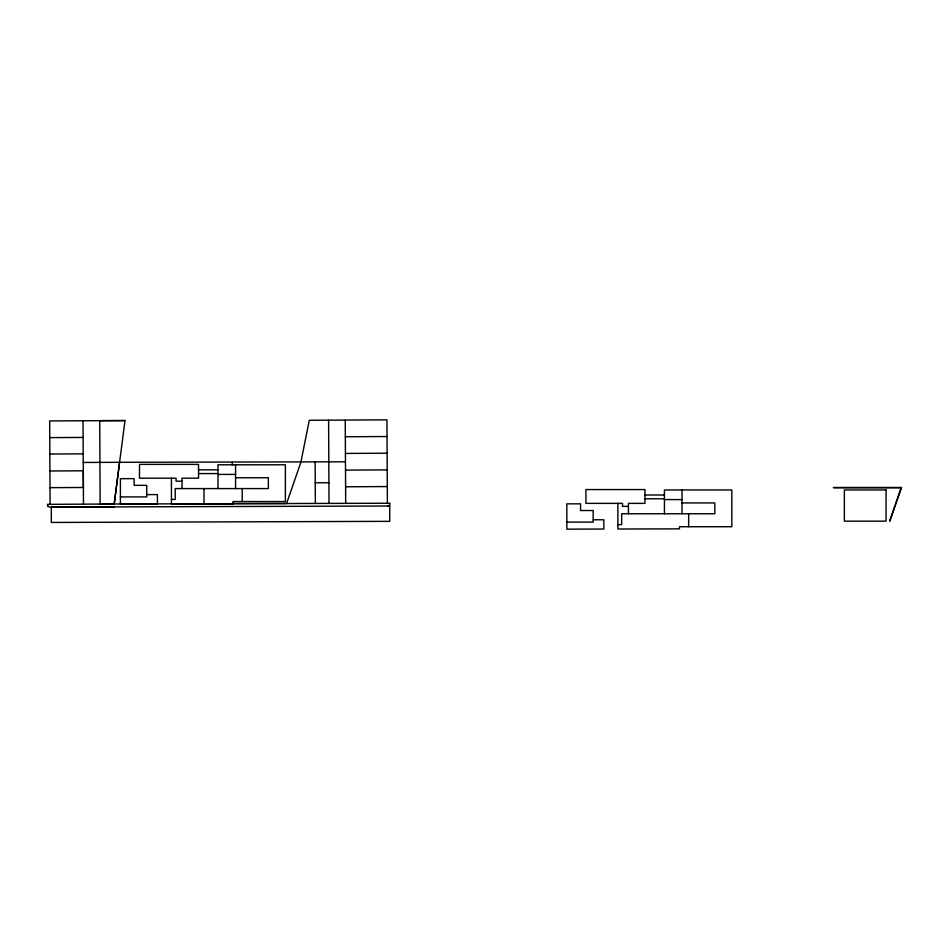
<?xml version="1.0" encoding="UTF-8"?>
<svg xmlns="http://www.w3.org/2000/svg" width="949" height="949" viewBox="0 0 949 949"><rect width="100%" height="100%" fill="white"/><g stroke="black" fill="none" stroke-linecap="round" stroke-linejoin="round"><path stroke-width="1.42" d="M345.472 461.807L119.574 462.293L114.248 503.99L99.609 504.097M114.331 503.99L50.107 504.334L49.656 420.941L125.007 420.537L114.165 504.026L387.394 503.243L386.931 419.849L309.267 420.277L300.869 462.293L286.574 503.516L232.339 503.516M889.664 520.894L901.159 487.75L833.697 487.75M889.865 521.167L901.55 487.478L833.352 487.478M387.963 506.019L389.624 505.2L390.039 503.243L387.263 503.243M49.739 437.619L83.097 437.442M345.329 436.754L387.026 436.528M49.834 454.025L83.192 453.847M345.424 453.432L387.121 453.207M119.574 462.293L83.239 462.46M49.929 470.977L83.287 470.799L83.37 487.478L50.012 487.656M345.507 470.111L387.204 469.885M345.602 486.79L387.299 486.564M114.343 506.766L49.55 507.122L47.806 506.197M124.971 420.609L99.728 420.668L100.143 504.061M217.985 488.581L217.985 464.785L285.376 464.785L285.376 501.547L233.003 501.547L233.003 503.753L171.437 503.824L171.437 478.189M198.543 469.826L217.985 469.826M198.543 473.587L217.985 473.587M217.985 474.405L235.566 474.405M235.566 477.75L268.365 477.75L268.365 488.581L175.221 488.581L175.221 499.435L171.437 499.435M181.994 481.19L176.063 481.19L176.063 478.189L139.491 478.189L139.491 464.393L198.543 464.393L198.543 478.189L181.994 478.189L181.994 488.581M315.258 482.768L328.912 482.768M146.751 494.595L157.404 494.595L157.404 503.966L120.393 503.966L120.393 478.652L134.129 478.652L134.129 485.342L146.751 485.342L146.751 496.92L120.393 496.92M644.988 495.01L664.43 495.01M644.988 498.771L664.43 498.771M664.43 499.589L682.011 499.589M682.011 502.934L714.811 502.934L714.811 513.753L621.666 513.753L621.666 524.619L617.882 524.619L617.882 503.373M233.003 503.753L203.999 503.753L203.999 488.581M50.238 504.334L47.45 504.334L47.818 506.197M628.44 506.375L622.508 506.375L622.508 503.373L585.936 503.373L585.936 489.565L644.988 489.565L644.988 503.373L628.44 503.373L628.44 513.753M593.196 519.779L603.861 519.779L603.849 529.044L566.861 529.151L566.838 503.836L580.574 503.836L580.574 510.526L593.196 510.526L593.196 522.104L566.838 522.104M345.234 420.075L345.697 503.35M315.139 462.116L315.365 503.433M83.014 420.763L83.465 504.156M328.603 420.17L329.018 503.397M617.882 524.619L617.894 529.008L679.448 528.866L679.46 526.731L731.821 526.731L731.821 489.969L664.43 489.969L664.43 513.753M688.654 513.753L688.654 526.731M682.011 489.969L682.011 513.753M242.209 488.581L242.209 501.547M235.566 464.785L235.566 488.581M232.339 462.293L232.339 465.247M389.719 506.007L51.305 507.11L51.305 522.448L389.719 521.345L389.719 506.007M886.058 489.969L844.361 489.969L844.361 521.167L886.058 521.167L886.058 489.969"/></g></svg>
